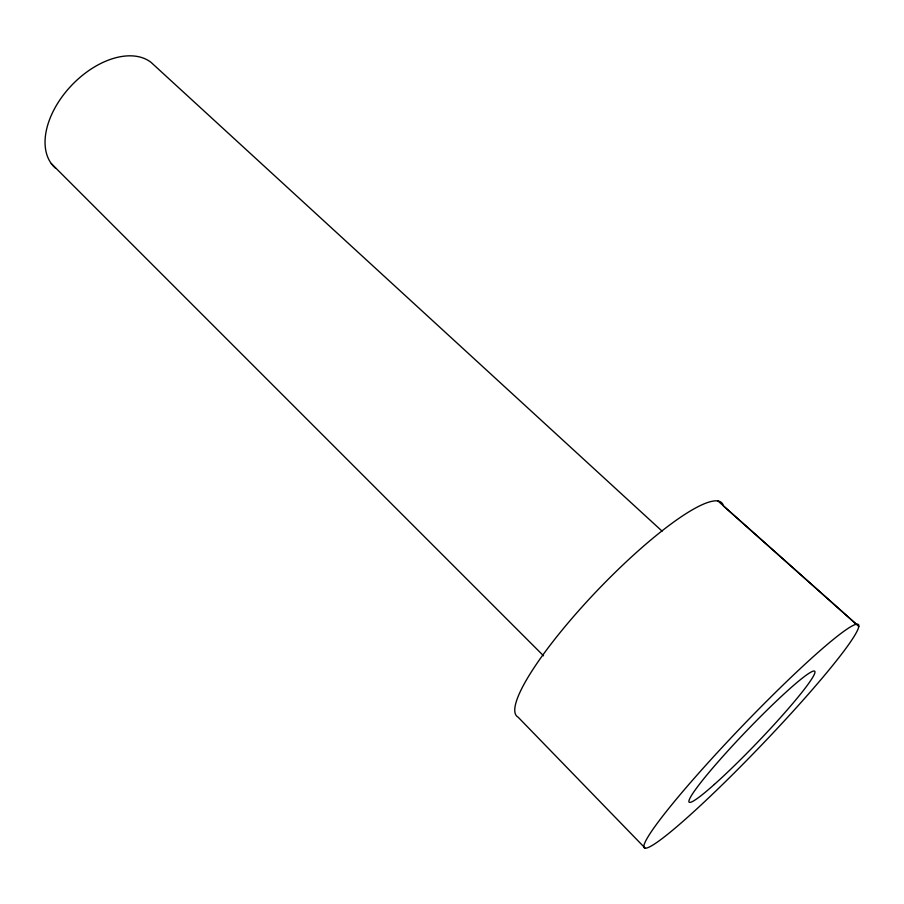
<?xml version="1.0" encoding="UTF-8"?>
<svg xmlns="http://www.w3.org/2000/svg" width="904" height="904" viewBox="0 0 904 904"><rect width="100%" height="100%" fill="white"/><g stroke="black" fill="none" stroke-linecap="round" stroke-linejoin="round"><path stroke-width="1.36" d="M717.844 500.884L856.201 624.042M858.8 626.472A154.697 13.537 -46.2 0 0 701.391 770.185A154.697 13.537 -46.2 0 0 694.08 811.419A154.697 13.537 -46.2 0 0 858.8 626.472L723.471 506.003A147.951 29.03 -46.2 0 0 602.29 585.295A147.951 29.03 -46.2 0 0 518.116 717.177L645.083 848.088M662.09 531.145L151.047 62.365A71.337 44.364 -46.2 0 0 69.45 87.677A71.337 44.364 -46.2 0 0 55.664 168.302M51.279 163.545L543.541 655.807M714.363 784.412A90.75 7.921 -46.2 0 0 814.617 673.582A90.75 7.921 -46.2 0 0 727.053 751.766A90.75 7.921 -46.2 0 0 714.363 784.412"/></g></svg>
